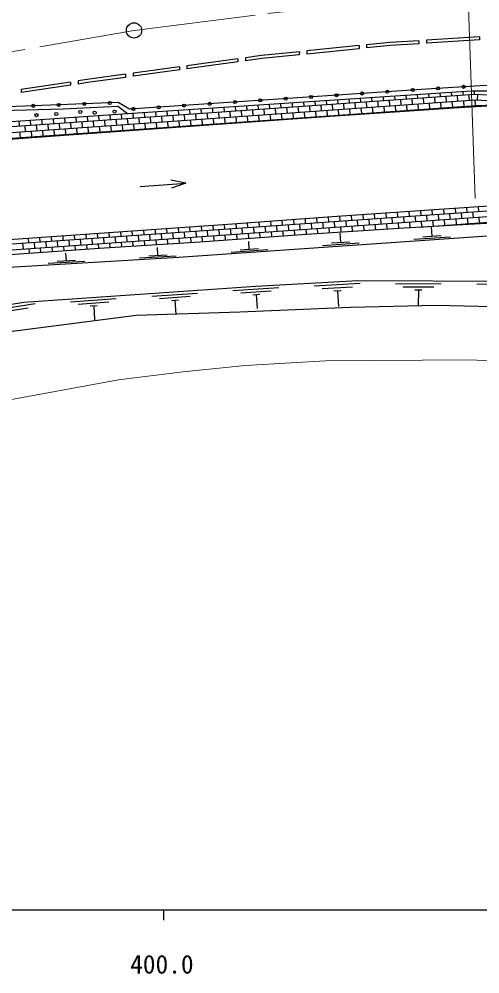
# Model space of a CAD drawing. Units: millimetres, scale not verified. Extents: x 40000 to 680000, y 20000 to 380000.
# Drawn here: x 453821 to 499078, y 198715 to 292380 of the extents above; entities that cross this region are included whole.
import ezdxf
from ezdxf.enums import TextEntityAlignment as Align

# ---------------------------------------------------------------- set-up
doc = ezdxf.new("R2010")
doc.units = ezdxf.units.MM
doc.header["$LTSCALE"] = 1000
doc.linetypes.add('CHAIN', pattern=[18.5, 12, -1.5, 3.5, -1.5])
for name, color, linetype, lineweight in [('M-BGD', 7, 'Continuous', 25), ('M-BMK', 2, 'CHAIN', 13), ('M-BMK-SRVR', 3, 'Continuous', 25), ('M-STR-HTXT', 7, 'Continuous', 13), ('M-TTL-BAND', 7, 'Continuous', 25)]:
    doc.layers.add(name, color=color, linetype=linetype, lineweight=lineweight)
doc.styles.add('ＭＳ ゴシック', font='')
doc.styles.get('ＭＳ ゴシック').set_extended_font_data('MS Gothic')

msp = doc.modelspace()

# ---------------------------------------------------------------- linework, layer by layer
at = {"layer": 'M-BGD'}
for p, q in [((499042, 290631), (493836, 290306)), ((499042, 290631), (499039, 290330)), ((487203, 289473), (482087, 288956)), ((487205, 289775), (482090, 289257)), ((487205, 289775), (487203, 289473)), ((487951, 289850), (487949, 289549)), ((493090, 290260), (493088, 289959)), ((499039, 290330), (493834, 290006)), ((493836, 290306), (493834, 290006)), ((476061, 288590), (476059, 288287)), ((481344, 289182), (481342, 288880)), ((482090, 289257), (482087, 288956)), ((469561, 287696), (465030, 287073)), ((469561, 287696), (469559, 287393)), ((475313, 288184), (470305, 287496)), ((470307, 287799), (470305, 287496)), ((475315, 288488), (470307, 287799)), ((475315, 288488), (475313, 288184)), ((464284, 286970), (464281, 286667)), ((469559, 287393), (465028, 286770)), ((465030, 287073), (465028, 286770)), ((458873, 285900), (454039, 285168)), ((458875, 286204), (454041, 285472)), ((458875, 286204), (458873, 285900)), ((459621, 286317), (459619, 286013)), ((444132, 281206), (498541, 285010)), ((454041, 285472), (454039, 285168)), ((489623, 284387), (489597, 284770)), ((490741, 284465), (490714, 284844)), ((491858, 284543), (491832, 284917)), ((492975, 284621), (492949, 284991)), ((494093, 284699), (494067, 285065)), ((495210, 284777), (495185, 285138)), ((495807, 284258), (495768, 284817)), ((496327, 284856), (496302, 285212)), ((496925, 284336), (496886, 284895)), ((497444, 284934), (497420, 285286)), ((498042, 284414), (498003, 284973)), ((498541, 285010), (498541, 285339)), ((498541, 285010), (514554, 284343)), ((498856, 284450), (498879, 284996)), ((444224, 280651), (498611, 284454)), ((444316, 280096), (498682, 283898)), ((475099, 283371), (475068, 283812)), ((476216, 283449), (476186, 283885)), ((477333, 283527), (477303, 283959)), ((478451, 283606), (478421, 284033)), ((479568, 283684), (479538, 284107)), ((480685, 283762), (480656, 284180)), ((481803, 283840), (481774, 284254)), ((482400, 283320), (482361, 283879)), ((482920, 283918), (482891, 284328)), ((483517, 283398), (483478, 283957)), ((484037, 283996), (484009, 284401)), ((484635, 283477), (484596, 284035)), ((485154, 284074), (485126, 284475)), ((485752, 283555), (485713, 284113)), ((486272, 284152), (486244, 284549)), ((486869, 283633), (486830, 284192)), ((487389, 284231), (487361, 284622)), ((487987, 283711), (487948, 284270)), ((488506, 284309), (488479, 284696)), ((489104, 283789), (489065, 284348)), ((489702, 283270), (489662, 283828)), ((490221, 283867), (490182, 284426)), ((490819, 283348), (490780, 283906)), ((491338, 283945), (491299, 284504)), ((491936, 283426), (491897, 283984)), ((492456, 284024), (492417, 284582)), ((493053, 283504), (493014, 284063)), ((493573, 284102), (493534, 284660)), ((494171, 283582), (494132, 284141)), ((494690, 284180), (494651, 284738)), ((495288, 283660), (495249, 284219)), ((496405, 283738), (496366, 284297)), ((497522, 283816), (497483, 284375)), ((498089, 283742), (498081, 283856)), ((498640, 283895), (498601, 284453)), ((498611, 284454), (514408, 283781)), ((499042, 283914), (499048, 283793)), ((461692, 282434), (461657, 282923)), ((462809, 282512), (462775, 282998)), ((463926, 282590), (463892, 283074)), ((465043, 282668), (465010, 283148)), ((466161, 282746), (466127, 283222)), ((467278, 282824), (467245, 283296)), ((468395, 282902), (468363, 283369)), ((468993, 282383), (468954, 282941)), ((469513, 282981), (469480, 283443)), ((470110, 282461), (470071, 283020)), ((470630, 283059), (470598, 283517)), ((471227, 282539), (471188, 283098)), ((471747, 283137), (471715, 283591)), ((472345, 282617), (472306, 283176)), ((472864, 283215), (472833, 283664)), ((473462, 282695), (473423, 283254)), ((473982, 283293), (473950, 283738)), ((474579, 282773), (474540, 283332)), ((475697, 282852), (475658, 283410)), ((476294, 282332), (476255, 282891)), ((476814, 282930), (476775, 283488)), ((477412, 282410), (477372, 282969)), ((477931, 283008), (477892, 283566)), ((478529, 282488), (478490, 283047)), ((479048, 283086), (479009, 283645)), ((479646, 282566), (479607, 283125)), ((480166, 283164), (480127, 283723)), ((480763, 282645), (480724, 283203)), ((481283, 283242), (481244, 283801)), ((481881, 282723), (481842, 283281)), ((482998, 282801), (482959, 283359)), ((484115, 282879), (484076, 283438)), ((484680, 282834), (484674, 282918)), ((485232, 282957), (485193, 283516)), ((485797, 282912), (485791, 282996)), ((486350, 283035), (486311, 283594)), ((486914, 282990), (486908, 283074)), ((487467, 283113), (487428, 283672)), ((488032, 283068), (488026, 283152)), ((488584, 283191), (488545, 283750)), ((489149, 283146), (489143, 283230)), ((490266, 283224), (490260, 283309)), ((491383, 283302), (491377, 283387)), ((492501, 283380), (492495, 283465)), ((493618, 283458), (493612, 283543)), ((494735, 283536), (494729, 283621)), ((495852, 283614), (495847, 283699)), ((496970, 283684), (496964, 283777)), ((453871, 281887), (453835, 282396)), ((454988, 281965), (454953, 282471)), ((455586, 281445), (455547, 282004)), ((456105, 282043), (456070, 282546)), ((456703, 281523), (456664, 282082)), ((457223, 282121), (457188, 282622)), ((457820, 281602), (457781, 282160)), ((458340, 282199), (458305, 282697)), ((458938, 281680), (458898, 282238)), ((459457, 282277), (459422, 282772)), ((460055, 281758), (460016, 282316)), ((460574, 282356), (460540, 282848)), ((461172, 281836), (461133, 282395)), ((462289, 281914), (462250, 282473)), ((462887, 281395), (462848, 281953)), ((463407, 281992), (463368, 282551)), ((464004, 281473), (463965, 282031)), ((464524, 282070), (464485, 282629)), ((465122, 281551), (465082, 282109)), ((465641, 282148), (465602, 282707)), ((466239, 281629), (466200, 282188)), ((466758, 282227), (466719, 282785)), ((467356, 281707), (467317, 282266)), ((467876, 282305), (467837, 282863)), ((468473, 281785), (468434, 282344)), ((469591, 281863), (469552, 282422)), ((470708, 281941), (470669, 282500)), ((471274, 281881), (471267, 281980)), ((471825, 282020), (471786, 282578)), ((472391, 281960), (472384, 282059)), ((472942, 282098), (472903, 282656)), ((473508, 282039), (473501, 282137)), ((474060, 282176), (474021, 282734)), ((474625, 282119), (474618, 282215)), ((475177, 282254), (475138, 282813)), ((475742, 282198), (475736, 282293)), ((476859, 282278), (476853, 282371)), ((477977, 282357), (477970, 282449)), ((479094, 282437), (479087, 282527)), ((480211, 282516), (480205, 282605)), ((481328, 282596), (481322, 282684)), ((482445, 282675), (482439, 282762)), ((483563, 282755), (483557, 282840)), ((453949, 280769), (453910, 281328)), ((454468, 281367), (454429, 281926)), ((455066, 280848), (455027, 281406)), ((456183, 280926), (456144, 281484)), ((457301, 281004), (457262, 281563)), ((457867, 280926), (457859, 281043)), ((458418, 281082), (458379, 281641)), ((458985, 281006), (458977, 281121)), ((459535, 281160), (459496, 281719)), ((460102, 281086), (460094, 281199)), ((460652, 281238), (460613, 281797)), ((461219, 281165), (461211, 281277)), ((461770, 281316), (461731, 281875)), ((462336, 281245), (462328, 281355)), ((463453, 281324), (463446, 281434)), ((464570, 281404), (464563, 281512)), ((465688, 281483), (465680, 281590)), ((466805, 281563), (466797, 281668)), ((467922, 281642), (467915, 281746)), ((469039, 281722), (469032, 281824)), ((470156, 281801), (470149, 281902)), ((454516, 280684), (454507, 280809)), ((455633, 280765), (455625, 280887)), ((456750, 280845), (456742, 280965)), ((470199, 276288), (468725, 276567)), ((465711, 275953), (470199, 276288)), ((470199, 276288), (468783, 275793)), ((445657, 269801), (501463, 273703)), ((492164, 273053), (492133, 273508)), ((493298, 273132), (493266, 273587)), ((494431, 273211), (494399, 273666)), ((495564, 273290), (495532, 273745)), ((496697, 273370), (496666, 273815)), ((497831, 273449), (497800, 273884)), ((498964, 273528), (498934, 273954)), ((445745, 269240), (501548, 273139)), ((479699, 272181), (479668, 272625)), ((480832, 272260), (480801, 272707)), ((481965, 272340), (481934, 272789)), ((483098, 272419), (483067, 272872)), ((484232, 272498), (484200, 272954)), ((485365, 272577), (485333, 273034)), ((485971, 272050), (485932, 272617)), ((486498, 272657), (486466, 273113)), ((487104, 272130), (487065, 272696)), ((487631, 272736), (487600, 273192)), ((488238, 272209), (488198, 272775)), ((488765, 272815), (488733, 273271)), ((489371, 272288), (489331, 272855)), ((489898, 272894), (489866, 273350)), ((490504, 272367), (490464, 272934)), ((491031, 272973), (490999, 273429)), ((491637, 272446), (491598, 273013)), ((492771, 272526), (492731, 273092)), ((493137, 271982), (501632, 272576)), ((493904, 272605), (493864, 273172)), ((494510, 272078), (494470, 272645)), ((495037, 272684), (494997, 273251)), ((495643, 272157), (495604, 272724)), ((496170, 272763), (496131, 273330)), ((496777, 272236), (496737, 272803)), ((497304, 272843), (497264, 273409)), ((497910, 272316), (497870, 272882)), ((498437, 272922), (498397, 273489)), ((499043, 272395), (499003, 272962)), ((466100, 271230), (466070, 271660)), ((467233, 271309), (467203, 271739)), ((468366, 271389), (468336, 271819)), ((469500, 271468), (469470, 271898)), ((470633, 271547), (470603, 271978)), ((471766, 271626), (471736, 272057)), ((472372, 271099), (472333, 271666)), ((472899, 271706), (472869, 272136)), ((473506, 271179), (473466, 271745)), ((474033, 271785), (474002, 272216)), ((474639, 271258), (474599, 271824)), ((475166, 271864), (475136, 272296)), ((475772, 271337), (475732, 271904)), ((476299, 271943), (476269, 272378)), ((476905, 271416), (476866, 271983)), ((477432, 272023), (477402, 272460)), ((478039, 271496), (477999, 272062)), ((478566, 272102), (478535, 272543)), ((479172, 271575), (479132, 272141)), ((480305, 271654), (480265, 272221)), ((480906, 271203), (480872, 271694)), ((481438, 271733), (481399, 272300)), ((482039, 271284), (482005, 271773)), ((482571, 271813), (482532, 272379)), ((483173, 271356), (483138, 271852)), ((483705, 271892), (483665, 272458)), ((484306, 271429), (484271, 271931)), ((484838, 271971), (484798, 272538)), ((485440, 271501), (485405, 272011)), ((486574, 271573), (486538, 272090)), ((487708, 271646), (487671, 272169)), ((488841, 271718), (488804, 272248)), ((489975, 271791), (489938, 272328)), ((491109, 271863), (491071, 272407)), ((492243, 271931), (492204, 272486)), ((493377, 271999), (493337, 272565)), ((493944, 272028), (493943, 272038)), ((494382, 271093), (494321, 271991)), ((495078, 272092), (495077, 272118)), ((496213, 272157), (496210, 272197)), ((497347, 272221), (497343, 272276)), ((498481, 272286), (498476, 272355)), ((454768, 270438), (454738, 270866)), ((455901, 270517), (455871, 270945)), ((457034, 270596), (457004, 271025)), ((458167, 270675), (458137, 271104)), ((458774, 270148), (458734, 270715)), ((459301, 270755), (459271, 271184)), ((459907, 270228), (459867, 270794)), ((460434, 270834), (460404, 271263)), ((461040, 270307), (461000, 270874)), ((461567, 270913), (461537, 271342)), ((462173, 270386), (462134, 270953)), ((462700, 270992), (462670, 271422)), ((463307, 270465), (463267, 271032)), ((463834, 271072), (463803, 271501)), ((464440, 270545), (464400, 271111)), ((464967, 271151), (464937, 271581)), ((465573, 270624), (465533, 271191)), ((466706, 270703), (466667, 271270)), ((467307, 270261), (467273, 270743)), ((467839, 270782), (467800, 271349)), ((468440, 270334), (468406, 270822)), ((468973, 270862), (468933, 271428)), ((469574, 270407), (469539, 270901)), ((470106, 270941), (470066, 271507)), ((470708, 270480), (470673, 270980)), ((471239, 271020), (471200, 271587)), ((471841, 270555), (471806, 271060)), ((472974, 270636), (472939, 271139)), ((474107, 270717), (474072, 271218)), ((475240, 270798), (475205, 271297)), ((476374, 270879), (476339, 271377)), ((477507, 270960), (477472, 271456)), ((478640, 271041), (478605, 271535)), ((479773, 271122), (479738, 271614)), ((485403, 270478), (485342, 271376)), ((492598, 270790), (496190, 271036)), ((493484, 271031), (495280, 271154)), ((454241, 269831), (454201, 270398)), ((454839, 269415), (454807, 269871)), ((455374, 269911), (455334, 270477)), ((455972, 269495), (455941, 269950)), ((456507, 269990), (456468, 270557)), ((457105, 269576), (457074, 270030)), ((457640, 270069), (457601, 270636)), ((458239, 269656), (458207, 270109)), ((459372, 269736), (459340, 270188)), ((460505, 269816), (460473, 270267)), ((461638, 269896), (461607, 270347)), ((462772, 269970), (462740, 270426)), ((463905, 270043), (463873, 270505)), ((465039, 270115), (465006, 270584)), ((466173, 270188), (466140, 270664)), ((467451, 269210), (467407, 269959)), ((474642, 269532), (478234, 269777)), ((475530, 269743), (477326, 269866)), ((476428, 269804), (476377, 270552)), ((483619, 270176), (487211, 270422)), ((484505, 270417), (486301, 270540)), ((458466, 268684), (458422, 269433)), ((465663, 268955), (469256, 269165)), ((466552, 269157), (468349, 269262)), ((456678, 268429), (460272, 268640)), ((457568, 268632), (459365, 268737)), ((479318, 266022), (474829, 265713)), ((487305, 266427), (482813, 266168)), ((486574, 266085), (483579, 265912)), ((495287, 266378), (490787, 266399)), ((494536, 266081), (491536, 266095)), ((503287, 266341), (498787, 266362)), ((471337, 265473), (466848, 265164)), ((470608, 265152), (467615, 264946)), ((478589, 265701), (475596, 265495)), ((477460, 265353), (476762, 265305)), ((477111, 265329), (477203, 263982)), ((485443, 265719), (484744, 265679)), ((485094, 265699), (485180, 264201)), ((493384, 265787), (492684, 265790)), ((493034, 265788), (493027, 264288)), ((455393, 264446), (450951, 263726)), ((463356, 264924), (458867, 264615)), ((462626, 264603), (459633, 264397)), ((461498, 264255), (460799, 264207)), ((461148, 264231), (461241, 262884)), ((469479, 264804), (468780, 264756)), ((469130, 264780), (469222, 263433)), ((454701, 264029), (451740, 263549))]:
    msp.add_line(p, q, dxfattribs=at)
for points in [[(493088, 289959), (490277, 289784), (487949, 289549)], [(493090, 290260), (490253, 290083), (487951, 289850)], [(481342, 288880), (477670, 288509), (476059, 288287)], [(481344, 289182), (477634, 288807), (476061, 288590)], [(464281, 286667), (460549, 286154), (459619, 286013)], [(464284, 286970), (460507, 286451), (459621, 286317)], [(549634, 280598), (517632, 285022), (513203, 285337), (509906, 285618), (503277, 285723), (499615, 285863), (493829, 285512), (464678, 283535), (463547, 284188), (442718, 283393), (412771, 278118), (397878, 274401), (372510, 269212), (370539, 268833), (367429, 268525), (365006, 268291), (362275, 268146), (355505, 268180), (351576, 268596), (347959, 269012), (344325, 269482), (336929, 270661), (332173, 271571), (324950, 273505)], [(392310, 271810), (399000, 273082), (404701, 274195), (429771, 278835), (443589, 281637), (444427, 281761), (464458, 283112), (498221, 285339), (502328, 285348), (506620, 285255), (512100, 284969), (515256, 284812), (521259, 283945), (550051, 280174), (561631, 273991)], [(561111, 271933), (549033, 278653), (546207, 279154), (533385, 280798), (517013, 282853), (514261, 283192), (512335, 283298), (508831, 283573), (504364, 283743), (500913, 283891), (496481, 283658), (490723, 283256), (484363, 282812), (458692, 280986), (444340, 279948), (403153, 272324), (398706, 273026)], [(412964, 277682), (414181, 277983), (418219, 278743), (427423, 280329), (442792, 282933), (449594, 283346), (458162, 283568), (463526, 283854), (464458, 283112)], [(498682, 283898), (500541, 283983), (501677, 283961), (507351, 283686), (508486, 283637), (509619, 283550), (510752, 283451), (511879, 283333)], [(543096, 268897), (541961, 269320), (540856, 269506), (536841, 270236), (526327, 272026), (518228, 273221), (514301, 273697), (510453, 274014), (504701, 274130), (500448, 274047), (495567, 273747), (490310, 273381), (484579, 272981), (474792, 272271), (445305, 270205)], [(451537, 269181), (461697, 269901), (471559, 270534), (482031, 271283), (491623, 271896), (502570, 272518), (506156, 272536), (508994, 272492), (511773, 272206), (515695, 271904), (521429, 271176), (530964, 269858), (535620, 269171), (540646, 268042), (543055, 267477)], [(405312, 259474), (421866, 262221), (438779, 266247), (451157, 267956), (469492, 269029), (499822, 271104), (503433, 271223), (508137, 270985), (511472, 270795), (517245, 270201), (525616, 269150), (532621, 268062), (539033, 266733), (540967, 266332), (542334, 265767), (543984, 265154), (546860, 263858), (552825, 260960), (557608, 258053)], [(533584, 263009), (524167, 264544), (512023, 266002), (501864, 266648), (487094, 266715), (477086, 266139), (454293, 264571), (437383, 261830), (416642, 258405), (414697, 257896), (405228, 255703), (392723, 252982), (385961, 251756), (381414, 251249), (380055, 244324)], [(533652, 260847), (526935, 261949), (519735, 262878), (512880, 263601), (507265, 263980), (494779, 264290), (486373, 264084), (475512, 263636), (465315, 263292), (449565, 261278), (444473, 260690), (416729, 255988), (395828, 251070), (388611, 249108), (384098, 248429), (380788, 248059)]]:
    msp.add_lwpolyline(points, dxfattribs=at)
for centre in [(494973, 285582), (497469, 285733), (482502, 284744), (484996, 284913), (487490, 285082), (489984, 285252), (492479, 285421), (455224, 283871), (457722, 283966), (460220, 284061), (462718, 284157), (467536, 283729), (470030, 283898), (472525, 284067), (475019, 284236), (477513, 284406), (480007, 284575), (455530, 282957), (457477, 283066), (459826, 283273), (461238, 283204), (463199, 283300), (465042, 283560)]:
    msp.add_circle(centre, 150, dxfattribs=at)
at = {"layer": 'M-BMK'}
msp.add_lwpolyline([(382959, 277029), (465108, 291266), (478248, 292919), (486533, 293806), (493063, 294391), (497929, 294725), (504979, 294973), (512159, 294942), (517491, 294819), (523772, 294467), (529064, 294045), (535405, 293334), (540479, 292705), (545519, 291865), (553388, 290465), (559416, 289118), (565083, 287668)], dxfattribs=at)
at = {"layer": 'M-BMK-SRVR'}
msp.add_circle((465108, 291266), 750, dxfattribs=at)
msp.add_circle((465108, 291266), 750, dxfattribs=at)
at = {"layer": 'M-STR-HTXT'}
msp.add_line((497929, 294725), (498595, 274778), dxfattribs=at)
msp.add_lwpolyline([(312488, 245145), (317585, 243659), (323800, 242307), (330465, 241020), (337452, 240248), (343924, 239636), (350537, 239250), (356784, 239314), (363449, 239604), (369597, 240053), (376515, 240958), (383238, 242153), (389848, 243461), (463582, 256988), (469898, 257769), (476041, 258399), (483910, 258864), (498172, 258964), (508963, 258366), (520399, 257403), (528800, 256242), (537018, 254812), (555354, 249260)], dxfattribs=at)
at = {"layer": 'M-TTL-BAND'}
for p, q in [((40000, 205000), (579000, 205000)), ((468000, 205000), (468000, 204000))]:
    msp.add_line(p, q, dxfattribs=at)

# ---------------------------------------------------------------- texts
at = {"layer": 'M-TTL-BAND', "style": 'ＭＳ ゴシック'}
msp.add_text('400.0', height=1833, dxfattribs=at).set_placement((467844, 198195), align=Align.BOTTOM_CENTER)

doc.saveas('drawing.dxf')
